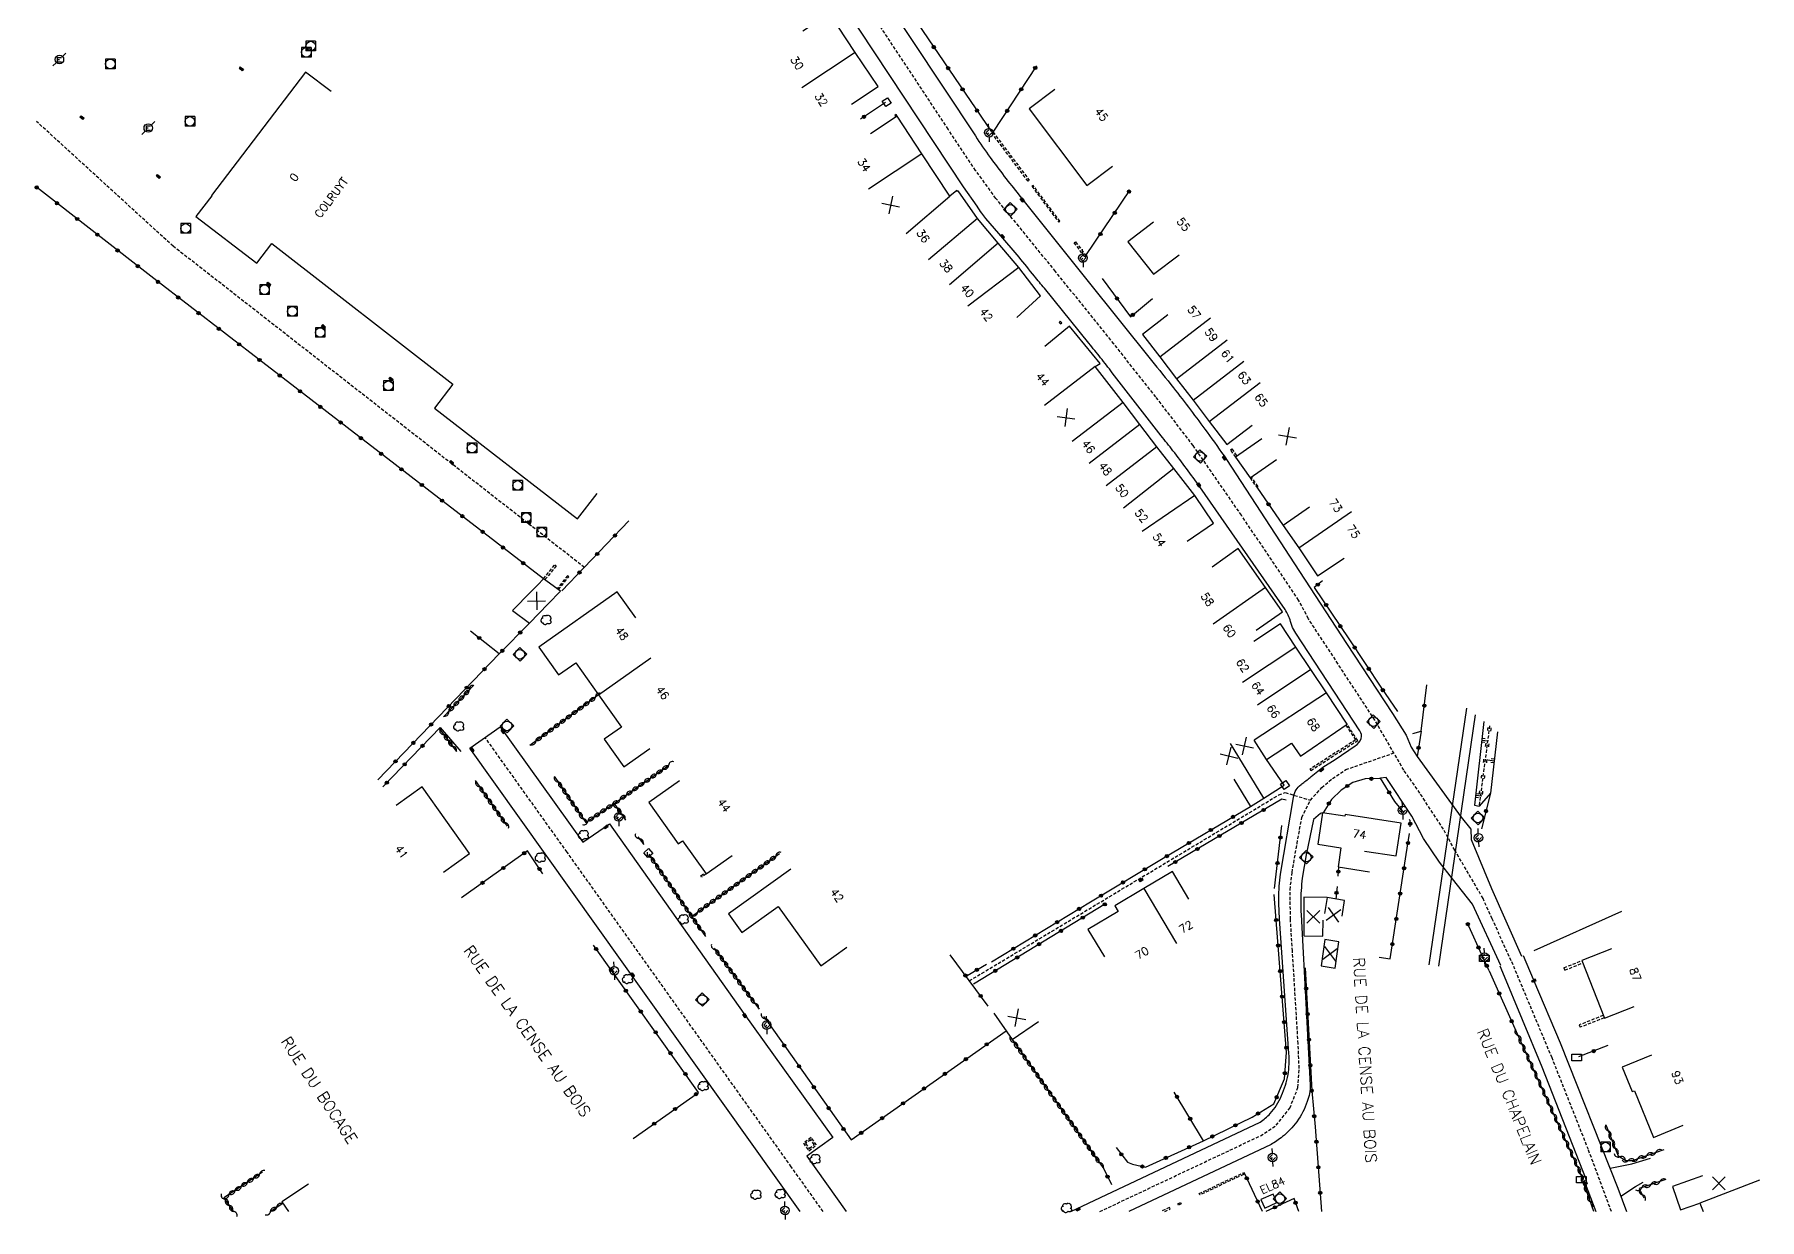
# Model space of a CAD drawing. Header units: millimetres. Extents: x 109000 to 110000, y 146999 to 148000.
# Drawn here: x 108999.7 to 109269.1, y 146998.8 to 147183.9 of the extents above; entities that cross this region are included whole.
import ezdxf
from ezdxf.enums import TextEntityAlignment as Align

# ---------------------------------------------------------------- set-up
doc = ezdxf.new("R2010")
doc.units = ezdxf.units.MM
doc.linetypes.add('DASHED', pattern=[0.75, 0.5, -0.25])
doc.layers.get('0').update_dxf_attribs({"linetype": 'CONTINUOUS'})
for name, color, linetype in [('W0001', 6, 'DASHED'), ('W0008', 7, 'CONTINUOUS'), ('W0100', 7, 'CONTINUOUS'), ('W0112', 1, 'DASHED'), ('W0211', 2, 'CONTINUOUS'), ('W0220', 5, 'DASHED'), ('W0300', 7, 'CONTINUOUS'), ('W0310', 3, 'CONTINUOUS'), ('W0322', 7, 'CONTINUOUS'), ('W0330', 7, 'CONTINUOUS'), ('W0334', 7, 'CONTINUOUS'), ('W0400', 7, 'CONTINUOUS'), ('W0420', 7, 'CONTINUOUS'), ('W0471', 7, 'CONTINUOUS'), ('W0700', 7, 'CONTINUOUS'), ('W0984', 7, 'CONTINUOUS'), ('W0989', 7, 'CONTINUOUS'), ('W0991', 7, 'CONTINUOUS'), ('W1102', 7, 'CONTINUOUS'), ('W1471', 7, 'CONTINUOUS')]:
    doc.layers.add(name, color=color, linetype=linetype)
doc.styles.get("Standard").update_dxf_attribs({"font": 'romans.shx', "width": 0.85})

# ---------------------------------------------------------------- blocks, each defined once
blk = doc.blocks.new('t322o')
at = {"color": 0, "linetype": 'Continuous'}
for radius in [0.25, 0.15]:
    blk.add_circle((0, 0), radius, dxfattribs=at)
blk = doc.blocks.new('t991o')
at = {"color": 0, "linetype": 'Continuous'}
for p, q in [((-1, 1), (1, -1)), ((-1, -1), (1, 1))]:
    blk.add_line(p, q, dxfattribs=at)
blk = doc.blocks.new('T420')
for p, q in [((0.75, 0.75), (-0.75, 0.75)), ((-0.75, 0.75), (-0.75, -0.75)), ((0.75, 0.75), (0.75, -0.75)), ((0.75, -0.75), (-0.75, -0.75))]:
    blk.add_line(p, q)
blk.add_ellipse((0, 0), major_axis=(-0.53, 0.53), ratio=1, start_param=3.926991, end_param=10.210176)
blk = doc.blocks.new('T400')
for p, q in [((-0.15, 0.3), (0.15, 0.3)), ((-0.15, -0.25), (-0.15, 0.3)), ((-0.15, 0.15), (0.15, 0.15)), ((-0.15, 0), (0.15, 0)), ((0.15, 0.3), (0.15, -0.25)), ((-0.15, -0.15), (0.15, -0.15)), ((-0.15, -0.25), (-0.15, -0.3)), ((-0.15, -0.3), (0.15, -0.3)), ((0.15, -0.3), (0.15, -0.25))]:
    blk.add_line(p, q)
blk = doc.blocks.new('T471')
for p, q in [((-0.333334, 0.333334), (-0.333334, -0.333334)), ((-0.333334, 0.333334), (0.333334, 0.333334)), ((-0.333334, 0), (0, 0)), ((0.500001, 0.500001), (1.000002, 1.000002)), ((-0.500001, -0.500001), (-1.000002, -1.000002)), ((-0.333334, -0.333334), (0.333334, -0.333334))]:
    blk.add_line(p, q)
blk.add_ellipse((0, 0), major_axis=(0.471405, 0.471405), ratio=1, start_param=5.4977871438, end_param=11.780972451)
blk = doc.blocks.new('t310o')
at = {"color": 0, "linetype": 'Continuous'}
for centre, start, end in [((-0.5, 0.38), 216.8699, 323.1304), ((0.5, -0.37), 36.8699, 143.1303)]:
    blk.add_arc(centre, 0.625, start, end, dxfattribs=at)
blk = doc.blocks.new('t211o')
at = {"color": 0, "linetype": 'Continuous'}
for p, q in [((-0.29, 0.5), (-0.29, 0)), ((0, 1), (0, 0)), ((0.29, 0.5), (0.29, 0))]:
    blk.add_line(p, q, dxfattribs=at)
blk = doc.blocks.new('t112o')
at = {"color": 0, "linetype": 'Continuous'}
for p, q in [((-0.5, 0.5), (0.5, 0.5)), ((-0.5, -0.5), (-0.5, 0.5)), ((0.5, 0.5), (0.5, -0.5)), ((0.5, -0.5), (-0.5, -0.5))]:
    blk.add_line(p, q, dxfattribs=at)
blk = doc.blocks.new('T300')
for p, q in [((-0.8, 0.51), (-0.86, 0.34)), ((-0.86, 0.34), (-0.86, 0.17)), ((-0.86, 0.17), (-0.74, 0.06)), ((-0.69, 0.63), (-0.8, 0.51)), ((-0.8, -0.06), (-0.74, 0.06)), ((-0.74, 0.06), (-0.69, 0.11)), ((-0.57, 0.69), (-0.69, 0.63)), ((-0.46, 0.69), (-0.57, 0.69)), ((-0.29, 0.63), (-0.46, 0.69)), ((-0.29, 0.63), (-0.17, 0.74)), ((-0.23, 0.57), (-0.29, 0.63)), ((-0.17, 0.74), (-0.06, 0.8)), ((-0.06, 0.8), (0.06, 0.8)), ((0.06, 0.8), (0.23, 0.74)), ((0.23, 0.74), (0.34, 0.63)), ((0.34, 0.63), (0.4, 0.51)), ((0.46, 0.46), (0.34, 0.46)), ((0.4, 0.51), (0.4, 0.46)), ((0.57, 0.4), (0.46, 0.46)), ((0.57, 0.4), (0.69, 0.29)), ((0.69, 0.29), (0.74, 0.17)), ((0.74, 0.06), (0.69, -0.17)), ((0.74, 0.17), (0.74, 0.06)), ((-0.8, -0.17), (-0.8, -0.06)), ((-0.8, -0.23), (-0.8, -0.17)), ((-0.74, -0.34), (-0.8, -0.23)), ((-0.69, -0.4), (-0.74, -0.34)), ((-0.51, -0.46), (-0.69, -0.4)), ((-0.4, -0.46), (-0.51, -0.46)), ((-0.4, -0.46), (-0.34, -0.46)), ((-0.34, -0.46), (-0.34, -0.4)), ((-0.34, -0.51), (-0.34, -0.46)), ((-0.29, -0.63), (-0.34, -0.51)), ((-0.17, -0.74), (-0.29, -0.63)), ((-0.06, -0.8), (-0.17, -0.74)), ((0.06, -0.8), (-0.06, -0.8)), ((0.17, -0.74), (0.06, -0.8)), ((0.23, -0.69), (0.17, -0.74)), ((0.29, -0.46), (0.23, -0.46)), ((0.29, -0.63), (0.23, -0.69)), ((0.46, -0.4), (0.29, -0.46)), ((0.34, -0.51), (0.29, -0.63)), ((0.34, -0.51), (0.34, -0.46)), ((0.57, -0.34), (0.46, -0.4)), ((0.63, -0.29), (0.57, -0.34)), ((0.69, -0.17), (0.63, -0.29))]:
    blk.add_line(p, q)
blk = doc.blocks.new('T1471')
at = {"color": 0, "linetype": 'Continuous', "flags": 128}
blk.add_lwpolyline([(-0.75, -0.5), (-0.75, 0.5), (0.75, 0.5), (0.75, -0.5), (-0.75, -0.5)], dxfattribs=at)

msp = doc.modelspace()

# ---------------------------------------------------------------- linework, layer by layer
at = {"layer": 'W0001'}
for points in [[(109230.29, 147039.16), (109227.34, 147045.74), (109225.91, 147048.91), (109221.49, 147056.45), (109219.72, 147059.74), (109216.04, 147065.37), (109213.55, 147068.94), (109209.02, 147076.75), (109202.03, 147087.43), (109198.64, 147092.61), (109197.1, 147095.53), (109188.18, 147108.77), (109180.65, 147119.65), (109174.8, 147127.26), (109168.25, 147135.55), (109159.13, 147146.87), (109153.4, 147153.91), (109149.82, 147158.28), (109146.67, 147162.65), (109142.38, 147169.07), (109128.23, 147190.52)], [(109085.56, 147100.63), (109021.34, 147150.8), (109000, 147170.3)], [(109122.86, 147000), (109117.88, 147006.99), (109082.86, 147056.15), (109070.07, 147074.05)], [(109166.07, 147000), (109186.39, 147009.6), (109191.13, 147011.83), (109193.61, 147013.47), (109195.74, 147016.17), (109197.01, 147019.38), (109197.19, 147022.36), (109197.03, 147026.21), (109196.14, 147040.72), (109195.83, 147045.67), (109195.78, 147050.27), (109196.08, 147052.97), (109196.86, 147057.49), (109197.61, 147061.58), (109198.95, 147064.27), (109200.71, 147066.22), (109202.38, 147067.65), (109204.48, 147069.04), (109211.98, 147071.64)], [(109145.68, 147036.05), (109194.04, 147065.1), (109195.02, 147065.45), (109198.95, 147064.27)], [(109245.96, 147000), (109242.36, 147009.67), (109236.68, 147024.01), (109230.31, 147039.22)]]:
    msp.add_lwpolyline(points, dxfattribs=at)
at = {"layer": 'W0008', "flags": 128}
for points in [[(109161.54, 147000), (109191.08, 147013.95, 0.0405), (109192.67, 147015.3, 0.0862), (109194.43, 147018.11, 0.0618), (109195.45, 147021.39, 0.0593), (109195.59, 147024.68), (109194.13, 147045.73, -0.0189), (109194.03, 147048.91, -0.0395), (109194.3, 147052.71), (109196.29, 147064.7, -0.1003), (109196.71, 147065.88, -0.0825), (109197.48, 147066.69, -0.0057), (109197.77, 147066.91, 0.0094), (109199.06, 147067.94), (109199.06, 147067.94), (109200.91, 147069.43), (109202.81, 147070.64), (109205.95, 147072.77, 0.1759), (109206.88, 147073.89, 0.2045), (109206.68, 147075.08), (109196.67, 147090.33), (109196.15, 147091.22), (109195.84, 147092.2, 0.0747), (109195, 147094.04), (109181.66, 147113.22, 0.0133), (109177.48, 147118.85, 0.0018), (109175.64, 147121.2), (109175.64, 147121.2), (109168.01, 147131.03, 0.0049), (109166.19, 147133.38, 0.0016), (109164.35, 147135.64), (109157.41, 147144.23, 0.001), (109155.84, 147146.13, 0.0054), (109153.44, 147149.09), (109150.28, 147152.79), (109148.28, 147155.14, -0.0205), (109147.63, 147155.97, -0.004), (109146.89, 147157.04), (109144.77, 147160.07), (109119.34, 147198.61)], [(109131.62, 147190.73), (109146.63, 147168.02, 0.0097), (109148.93, 147164.67, 0.0128), (109153.42, 147158.82), (109164.02, 147145.56), (109164.02, 147145.56), (109174.12, 147132.97, -0.004), (109177.57, 147128.68, -0.008), (109182.8, 147121.76, -0.0139), (109185.82, 147117.49), (109196.47, 147101.19), (109204.61, 147088.75), (109211.75, 147077.82), (109213.89, 147074.41), (109214.7, 147072.56), (109215.63, 147071.08), (109222.5, 147061.63), (109224.02, 147059.71), (109224.07, 147058.11), (109227.24, 147050.49), (109231.91, 147039.89)], [(109119.26, 147000), (109067.7, 147072.37), (109072.43, 147075.73), (109085.35, 147057.71), (109089.47, 147060.59), (109089.47, 147060.59), (109110.49, 147030.94), (109124.38, 147011.56), (109120.29, 147008.65), (109126.46, 147000, 0.096)], [(109200.86, 147062.29), (109200.53, 147062.2), (109199.42, 147061.27), (109198.29, 147055.74), (109198.29, 147055.74), (109197.67, 147052.08, 0.0256), (109197.43, 147048.25, 0.0121), (109197.56, 147045.36), (109198.91, 147019.73, -0.0971), (109198.45, 147017.2, -0.0726), (109196.84, 147014.04, -0.0675), (109194.57, 147011.7, -0.038539), (109192.8, 147010.47), (109192.8, 147010.47), (109170.59, 147000)]]:
    msp.add_lwpolyline(points, format="xyb", dxfattribs=at)
msp.add_lwpolyline([(109228.67, 147038.44), (109224.28, 147048.04), (109221.14, 147052), (109219.12, 147054.57), (109216.63, 147058.3), (109214.8, 147061.78), (109210.78, 147067.83), (109209.88, 147067.68), (109209.88, 147067.68)], dxfattribs=at)
at = {"layer": 'W0008'}
for points in [[(109232.16, 147040), (109233.74, 147036.3), (109233.86, 147036.06), (109237.93, 147026.35), (109246.95, 147003.67), (109248.33, 147000)], [(109228.53, 147038.37), (109228.95, 147037.41), (109235.07, 147022.61), (109242.01, 147004.97), (109241.68, 147004.82), (109241.86, 147004.37), (109243.51, 147000)], [(109245.77, 147006.76), (109249.14, 147007.45), (109252.07, 147008.33)], [(109247.43, 147002.41), (109249.7, 147003.93), (109250.9, 147004.61)]]:
    msp.add_lwpolyline(points, dxfattribs=at)
at = {"layer": 'W0100'}
for p, q in [((109189.53, 147114.63), (109193.63, 147117.5)), ((109077.01, 147091.94), (109077.01, 147091.93))]:
    msp.add_line(p, q, dxfattribs=at)
at = {"layer": 'W0100', "flags": 128}
for points in [[(109127.26, 147172.97), (109131.42, 147175.73), (109127.87, 147181.08), (109123.87, 147187.14), (109123.87, 147187.14), (109119.7, 147184.38)], [(109159.01, 147175.27), (109155.02, 147172.27), (109164.04, 147160.28), (109164.04, 147160.28), (109168.04, 147163.28)], [(109153.09, 147139.67), (109156.79, 147143.03), (109153.43, 147147.48), (109150.19, 147151.26), (109146.94, 147155.13), (109143.93, 147159.43), (109143.85, 147159.37), (109143.72, 147159.5), (109142.66, 147158.6), (109138.29, 147165.23), (109134.42, 147171.11), (109134.42, 147171.11), (109130.25, 147168.36)], [(109174.43, 147154.54), (109170.46, 147151.5), (109174.46, 147146.41), (109174.46, 147146.41), (109178.43, 147149.45)], [(109179.71, 147104.74), (109183.84, 147107.54), (109180.92, 147111.85), (109177.6, 147116.07), (109174.99, 147119.47), (109172.33, 147122.94), (109169.69, 147126.38), (109165.35, 147132.03), (109165.35, 147132.03), (109166.11, 147132.49), (109161.32, 147138.33), (109161.32, 147138.33), (109157.45, 147135.16)], [(109176.68, 147140.08), (109172.72, 147137.03), (109175.43, 147133.5), (109178.02, 147130.11), (109180.62, 147126.73), (109183.16, 147123.41), (109185.89, 147119.83), (109185.89, 147119.83), (109189.87, 147122.86)], [(109191.37, 147120.72), (109187.27, 147117.85), (109189.53, 147114.63), (109189.53, 147114.63)], [(109198.8, 147110.05), (109194.7, 147107.19), (109197.16, 147103.66), (109200.06, 147099.31), (109200.06, 147099.31), (109204.22, 147102.09)], [(109190.5, 147090.83), (109194.6, 147093.69), (109191.95, 147097.49), (109187.69, 147103.56), (109187.69, 147103.56), (109183.6, 147100.68)], [(109093.59, 147092.74), (109090.7, 147096.82), (109078.46, 147088.15), (109081.53, 147083.82), (109084.23, 147085.73), (109087.78, 147080.72), (109091.36, 147075.67), (109088.68, 147073.77), (109091.71, 147069.45), (109091.71, 147069.45), (109095.8, 147072.32)], [(109186.99, 147067.55), (109189.6, 147063.28), (109191.69, 147064.56), (109191.69, 147064.56), (109194.87, 147066.62), (109192.09, 147070.64), (109196.02, 147073.18), (109197.39, 147071.14), (109197.39, 147071.14), (109204.68, 147076.12), (109201.45, 147081.05), (109199.01, 147084.69), (109196.68, 147088.19), (109194.27, 147091.83), (109194.27, 147091.83), (109190.1, 147089.07)], [(109063.56, 147053.01), (109067.64, 147055.91), (109060.24, 147066.33), (109060.24, 147066.33), (109056.16, 147063.43)], [(109100.41, 147067.29), (109095.63, 147063.9), (109100.21, 147057.42), (109100.91, 147057.92), (109104.57, 147052.74), (109108.65, 147055.63)], [(109207.42, 147056.3), (109212.36, 147055.56), (109213.13, 147060.69), (109204.36, 147062.02), (109204.33, 147061.77), (109200.86, 147062.29), (109200.09, 147057.38), (109203.72, 147056.83), (109203.26, 147053.87), (109208.2, 147053.09)], [(109117.82, 147053.47), (109108.08, 147046.51), (109110.15, 147043.61), (109115.82, 147047.67), (109122.47, 147038.37), (109126.54, 147041.28)], [(109179.94, 147048.81), (109177.39, 147053.11), (109172.92, 147050.45), (109168.42, 147047.78), (109168.94, 147046.89), (109164.21, 147044.08), (109166.77, 147039.78)], [(109203.89, 147046.14), (109204.29, 147048.6), (109201.56, 147049.04), (109197.9, 147049.11), (109197.9, 147049.1), (109197.92, 147043.06), (109200.89, 147043.01), (109200.93, 147045.51)], [(109149.53, 147031), (109152.35, 147026.87), (109152.35, 147026.87), (109156.48, 147029.68)]]:
    msp.add_lwpolyline(points, dxfattribs=at)
at = {"layer": 'W0100'}
for points in [[(109046, 147174.95), (109042.02, 147177.98), (109027.35, 147158.71), (109027.41, 147158.66), (109024.91, 147155.43), (109034.39, 147148.14), (109036.75, 147151.21), (109065.04, 147129.23), (109062.17, 147125.52), (109084.5, 147108.23), (109084.5, 147108.23), (109087.56, 147112.18)], [(109245.99, 147041.03), (109241.34, 147039.21), (109244.86, 147030.2), (109249.51, 147032.01)], [(109252.24, 147024.45), (109247.62, 147022.54), (109249.19, 147018.73), (109249.56, 147018.86), (109252.55, 147011.58), (109257.17, 147013.48)], [(109042.5, 147004.3), (109038.34, 147001.52), (109039.36, 147000)], [(109260.2, 147005.59), (109255.48, 147003.94), (109256.77, 147000.25), (109259.76, 147001.29), (109260.26, 147000)]]:
    msp.add_lwpolyline(points, dxfattribs=at)
msp.add_lwpolyline([(109078.28, 147097.91), (109077.26, 147096.86), (109074.34, 147093.87), (109077.01, 147091.93), (109079.93, 147094.93), (109081.85, 147096.92), (109079.18, 147098.85), (109079.18, 147098.85)], close=True, dxfattribs=at)
at = {"layer": 'W0100', "flags": 128}
for points in [[(109201.19, 147042.5), (109200.63, 147038.37), (109202.81, 147038.02), (109202.81, 147038.02), (109203.38, 147042.16)], [(109191.82, 147000.55), (109191.82, 147000.55), (109193.71, 147001.4), (109193.11, 147002.72), (109191.23, 147001.87), (109191.23, 147001.87)]]:
    msp.add_lwpolyline(points, close=True, dxfattribs=at)
at = {"layer": 'W0112'}
for p, q in [((109238.54, 147038.08), (109241.34, 147039.21)), ((109238.69, 147037.71), (109241.48, 147038.84)), ((109238.54, 147038.08), (109238.69, 147037.71)), ((109244.68, 147030.64), (109240.93, 147029.15)), ((109240.93, 147029.15), (109241.08, 147028.78)), ((109244.83, 147030.26), (109241.08, 147028.78))]:
    msp.add_line(p, q, dxfattribs=at)
for points in [[(109134.42, 147171.11), (109134.25, 147171.37), (109134.04, 147171.23), (109134.22, 147170.97)], [(109187.28, 147117.85), (109186.48, 147118.98), (109186.69, 147119.13), (109187.48, 147117.99)], [(109189.53, 147114.63), (109190.56, 147113.14), (109190.77, 147113.29), (109189.74, 147114.77)], [(109079.18, 147098.85), (109080.96, 147101.02), (109081.15, 147100.86), (109079.39, 147098.7)], [(109081.52, 147097.16), (109083.12, 147099.17), (109082.92, 147099.33), (109081.32, 147097.3)], [(109204.47, 147075.98), (109205.99, 147073.67), (109198.87, 147069.1), (109199, 147068.89), (109206.33, 147073.6), (109204.68, 147076.12)], [(109104.57, 147052.74), (109103.88, 147052.25), (109103.74, 147052.46), (109104.43, 147052.95)], [(109176.94, 147000.62), (109175.62, 147000)], [(109176.2, 147000), (109177.05, 147000.4), (109176.94, 147000.62)]]:
    msp.add_lwpolyline(points, dxfattribs=at)
for points in [[(109149.38, 147168.64), (109155.05, 147161.1), (109154.85, 147160.95), (109149.18, 147168.49)], [(109155.44, 147160.16), (109159.64, 147154.54), (109159.84, 147154.69), (109155.64, 147160.31)], [(109163.72, 147149.15), (109162.07, 147151.33), (109162.27, 147151.48), (109163.92, 147149.3)], [(109160.11, 147138.81), (109159.89, 147139.07), (109159.7, 147138.9), (109159.92, 147138.65)], [(109121.82, 147010.4), (109120.98, 147011.57), (109119.77, 147010.67), (109120.63, 147009.51)], [(109120.12, 147010.62), (109120.68, 147009.86), (109121.47, 147010.46), (109120.92, 147011.22)], [(109188.51, 147005.8), (109181.7, 147002.6), (109181.59, 147002.82), (109188.41, 147006.03)], [(109178.78, 147001.21), (109178.34, 147001), (109178.23, 147001.22), (109178.68, 147001.44)]]:
    msp.add_lwpolyline(points, close=True, dxfattribs=at)
at = {"layer": 'W0211', "flags": 128}
for points in [[(109226.04, 147076.56), (109224.55, 147063.49), (109225.28, 147063.33)], [(109228.14, 147074.96), (109227.07, 147065.34), (109227.07, 147065.34), (109225.28, 147063.33)]]:
    msp.add_lwpolyline(points, dxfattribs=at)
at = {"layer": 'W0220'}
for p, q in [((109226.61, 147075.38), (109226.58, 147075.13)), ((109226.65, 147075.63), (109226.61, 147075.38)), ((109227.11, 147075.31), (109227.08, 147075.06)), ((109227.14, 147075.56), (109227.11, 147075.31)), ((109226.29, 147072.9), (109226.26, 147072.65)), ((109226.32, 147073.15), (109226.29, 147072.9)), ((109226.78, 147072.83), (109226.75, 147072.59)), ((109226.82, 147073.08), (109226.78, 147072.83)), ((109225.67, 147068.19), (109225.64, 147067.94)), ((109225.96, 147070.42), (109225.93, 147070.17)), ((109225.99, 147070.67), (109225.96, 147070.42)), ((109226.16, 147068.12), (109226.13, 147067.88)), ((109226.46, 147070.36), (109226.43, 147070.11)), ((109226.49, 147070.6), (109226.46, 147070.36)), ((109225.31, 147065.46), (109225.28, 147065.22)), ((109225.34, 147065.71), (109225.31, 147065.46)), ((109225.64, 147067.94), (109225.6, 147067.69)), ((109225.8, 147065.4), (109225.77, 147065.15)), ((109225.84, 147065.65), (109225.8, 147065.4)), ((109226.13, 147067.88), (109226.1, 147067.63))]:
    msp.add_line(p, q, dxfattribs=at)
msp.add_lwpolyline([(109226.93, 147075.88), (109225.28, 147063.33)], dxfattribs=at)
at = {"layer": 'W0310'}
for p, q in [((109241.08, 147006.11), (109231.32, 147027.63)), ((109243.19, 147000), (109241.08, 147006.11)), ((109036.48, 147000), (109038.47, 147001.33))]:
    msp.add_line(p, q, dxfattribs=at)
at = {"layer": 'W0310', "flags": 128}
for points in [[(109063.59, 147077.27), (109068.3, 147082.25), (109068.3, 147082.25)], [(109087.78, 147080.72), (109077.05, 147072.82), (109077.05, 147072.82)], [(109062.88, 147075.44), (109065.59, 147071.87), (109065.59, 147071.87)], [(109068.49, 147067.33), (109073.51, 147060.22), (109073.51, 147060.22)], [(109080.94, 147067.86), (109085.77, 147060.77), (109090.2, 147063.72), (109092.01, 147061.12), (109092.01, 147061.12)], [(109093.89, 147058.56), (109094.85, 147057.33), (109094.85, 147057.33)], [(109095.61, 147055.81), (109104.47, 147042.97), (109104.47, 147042.97)], [(109105.82, 147041.17), (109112.84, 147031.61), (109112.84, 147031.61)], [(109113.53, 147030.47), (109114.46, 147029.21), (109114.46, 147029.21)], [(109152.35, 147026.87), (109166.68, 147006.69), (109166.68, 147006.69)], [(109035.28, 147006.13), (109029.28, 147002.13), (109030.74, 147000)]]:
    msp.add_lwpolyline(points, dxfattribs=at)
at = {"layer": 'W0310'}
for points in [[(109090.2, 147063.72), (109098.72, 147069.69)], [(109102.31, 147046.1), (109116.06, 147055.93)], [(109245.06, 147013.53), (109247.03, 147008.68), (109248.23, 147008), (109249.23, 147007.99), (109254.22, 147009.69)], [(109254.48, 147005), (109250.31, 147003.61), (109251.02, 147002.15)]]:
    msp.add_lwpolyline(points, dxfattribs=at)
at = {"layer": 'W0322'}
for p, q in [((109072.27, 147087.12), (109067.79, 147090.65)), ((109245.41, 147025.93), (109240.81, 147024.15))]:
    msp.add_line(p, q, dxfattribs=at)
at = {"layer": 'W0322', "flags": 128}
for points in [[(109112.97, 147222.08), (109129.78, 147197.25), (109137.58, 147185.67), (109149.14, 147168.69), (109149.14, 147168.69)], [(109149.42, 147168.6), (109156.21, 147179)], [(109079.18, 147098.85), (109035.35, 147132.62), (109035.35, 147132.62), (109018.31, 147145.74), (109000, 147160.01)], [(109163.89, 147149.33), (109170.8, 147159.6)], [(109163.75, 147149.17), (109163.9, 147149.03), (109163.9, 147149.03)], [(109166.43, 147145.74), (109170.86, 147139.79), (109174.3, 147142.61), (109174.3, 147142.61)], [(109190.56, 147113.14), (109194.7, 147107.19), (109194.7, 147107.19)], [(109092.53, 147107.89), (109082.04, 147096.95), (109082.04, 147096.95)], [(109200.83, 147098.53), (109199.56, 147097.48), (109204.95, 147089.47), (109210.07, 147081.74), (109212.53, 147078.14), (109212.53, 147078.14)], [(109053.31, 147067.45), (109072.27, 147087.12), (109077.01, 147091.93), (109077.01, 147091.93)], [(109054.1, 147066.33), (109063.06, 147075.63), (109063.06, 147075.63)], [(109214.95, 147074.69), (109216.24, 147075.06), (109215.63, 147071.08), (109215.63, 147071.08)], [(109213.61, 147062.27), (109212.12, 147064.08), (109209.88, 147067.68), (109209.75, 147067.65), (109207.48, 147067.58), (109205.56, 147067.03), (109203.76, 147065.82), (109202.22, 147064.39), (109200.94, 147062.28)], [(109227.07, 147065.34), (109225.65, 147059.78), (109225.65, 147059.78)], [(109149.14, 147038.99), (109164.63, 147048.38), (109176.21, 147055.34), (109189.6, 147063.28), (109189.6, 147063.28)], [(109195.18, 147064.28), (109194.49, 147064.41), (109183.79, 147058.11), (109176.67, 147053.91), (109176.67, 147053.91)], [(109193.35, 147050.48), (109194.48, 147060.29), (109194.48, 147060.29)], [(109214.55, 147060.08), (109214.54, 147061.09), (109214.38, 147061.24), (109214.38, 147061.24)], [(109209.71, 147039.76), (109211.39, 147039.5), (109213.91, 147055.79), (109214.42, 147059.04), (109214.42, 147059.04)], [(109079.08, 147052.77), (109076.67, 147056.33), (109066.39, 147049.03)], [(109203.36, 147053.85), (109203.24, 147052.37), (109203.24, 147052.37)], [(109168.6, 147010.01), (109170.37, 147007.7), (109171.15, 147007.42), (109173.19, 147006.92), (109182.24, 147011.07), (109189.84, 147014.74), (109189.84, 147014.74), (109193.25, 147016.85), (109194.89, 147020.73), (109195.24, 147024.84), (109193.3, 147049.53), (109193.3, 147049.53)], [(109203.11, 147050.76), (109202.94, 147048.82)], [(109166.95, 147048.06), (109146.32, 147035.54), (109146.32, 147035.54)], [(109226.87, 147037.63), (109225.73, 147040.11), (109223.68, 147044.58), (109223.48, 147045.01), (109223.48, 147045.01)], [(109093.2, 147011.41), (109103.39, 147018.62), (109086.98, 147041.61), (109086.98, 147041.61)], [(109148.64, 147032.07), (109142.68, 147040.08)], [(109145.35, 147036.87), (109148.34, 147038.67), (109148.34, 147038.67)], [(109198.12, 147038.09), (109199.15, 147018.86), (109199.71, 147013.24), (109200.7, 147000)], [(109114.46, 147029.21), (109127.24, 147011.19), (109151.41, 147028.25), (109151.41, 147028.25)], [(109166.68, 147006.69), (109167.87, 147004.24), (109167.87, 147004.24)], [(109191.45, 147000), (109188.59, 147006.09), (109188.59, 147006.09)], [(109197.12, 147000), (109196.39, 147002.03), (109191.98, 147000)]]:
    msp.add_lwpolyline(points, dxfattribs=at)
at = {"layer": 'W0322'}
for points in [[(109132.57, 147173.23), (109128.71, 147170.67)], [(109216.24, 147075.06), (109217.15, 147082.3)], [(109226.84, 147037.62), (109231.31, 147027.65)], [(109182.24, 147011.07), (109177.66, 147018.67)]]:
    msp.add_lwpolyline(points, dxfattribs=at)
at = {"layer": 'W0330'}
msp.add_line((109233.87, 147040.77), (109247.56, 147046.91), dxfattribs=at)
at = {"layer": 'W0334', "flags": 128}
msp.add_lwpolyline([(109063.06, 147075.62), (109066.26, 147071.89), (109066.26, 147071.89)], dxfattribs=at)
at = {"layer": 'W0700', "flags": 128}
for points in [[(109223.31, 147078.65), (109217.45, 147038.56)], [(109224.68, 147077.6), (109218.94, 147038.33)]]:
    msp.add_lwpolyline(points, dxfattribs=at)
at = {"layer": 'W1102'}
for p, q in [((109127.87, 147181.08), (109119.54, 147175.55)), ((109138.29, 147165.23), (109129.94, 147159.72)), ((109135.83, 147152.8), (109142.66, 147158.6)), ((109146.94, 147155.13), (109139.29, 147148.69)), ((109150.19, 147151.26), (109142.59, 147144.76)), ((109153.43, 147147.48), (109145.46, 147141.44)), ((109175.43, 147133.5), (109183.36, 147139.6)), ((109178.02, 147130.11), (109185.97, 147136.18)), ((109180.62, 147126.73), (109188.55, 147132.83)), ((109165.35, 147132.03), (109157.42, 147125.94)), ((109183.16, 147123.41), (109191.1, 147129.49)), ((109169.69, 147126.38), (109161.76, 147120.29)), ((109172.33, 147122.94), (109164.4, 147116.85)), ((109174.99, 147119.47), (109167.05, 147113.39)), ((109177.6, 147116.07), (109169.74, 147109.88)), ((109180.92, 147111.85), (109172.65, 147106.23)), ((109197.16, 147103.66), (109205.37, 147109.38)), ((109191.95, 147097.49), (109183.75, 147091.76)), ((109196.68, 147088.19), (109188.36, 147082.65)), ((109087.78, 147080.72), (109095.94, 147086.5)), ((109199.01, 147084.69), (109190.7, 147079.13)), ((109201.45, 147081.05), (109190.15, 147073.64)), ((109192.09, 147070.64), (109190.15, 147073.64)), ((109191.69, 147064.56), (109186.49, 147073.1)), ((109172.92, 147050.45), (109178.03, 147041.85)), ((109201.56, 147049.04), (109201.17, 147046.57)), ((109269.08, 147004.91), (109259.76, 147001.29))]:
    msp.add_line(p, q, dxfattribs=at)

# ---------------------------------------------------------------- block references
at = {"layer": 'W0112'}
for p, rotation in [((109132.77, 147173.3), 302.8623612111609), ((109194.98, 147066.64), 35.85443021219923), ((109095.53, 147056), 41.02059724258066)]:
    msp.add_blockref('t112o', p, dxfattribs=dict(at, rotation=rotation))
at = {"layer": 'W0211'}
for p, rotation in [((109225.7, 147073.61), 263.5042065692544), ((109227.64, 147070.43), 83.64475071886352), ((109224.72, 147064.99), 263.5042065692544)]:
    msp.add_blockref('t211o', p, dxfattribs=dict(at, rotation=rotation))
at = {"layer": 'W0300', "rotation": 46.5868}
for p in [(109079.69, 147092.45), (109066.05, 147075.81), (109085.52, 147058.85), (109078.79, 147055.33), (109101.11, 147045.68), (109092.42, 147036.35), (109104.22, 147019.64), (109121.69, 147008.22), (109112.46, 147002.66), (109116.24, 147002.78), (109160.96, 147000.59)]:
    msp.add_blockref('T300', p, dxfattribs=at)
at = {"layer": 'W0310'}
for p, rotation in [((109066.77, 147080.63), 46.58496194642776), ((109067.56, 147081.47), 46.58496194642776), ((109064.39, 147078.11), 46.58496194642776), ((109065.18, 147078.95), 46.58496194642776), ((109065.97, 147079.79), 46.58496194642776), ((109084.49, 147078.3), 216.3619400619496), ((109085.42, 147078.99), 216.3619400619496), ((109086.35, 147079.67), 216.3619400619496), ((109087.28, 147080.36), 216.3619400619496), ((109080.77, 147075.56), 216.3619400619496), ((109081.7, 147076.25), 216.3619400619496), ((109082.63, 147076.93), 216.3619400619496), ((109083.56, 147077.62), 216.3619400619496), ((109063.58, 147074.52), 307.1479399029993), ((109064.28, 147073.6), 307.1479399029993), ((109064.98, 147072.68), 307.1479399029993), ((109077.98, 147073.51), 216.3619400619496), ((109078.91, 147074.19), 216.3619400619496), ((109079.84, 147074.88), 216.3619400619496), ((109081.45, 147067.11), 304.2920720863099), ((109095.88, 147067.7), 35.0242197291448), ((109096.82, 147068.36), 35.0242197291448), ((109097.77, 147069.03), 35.0242197291448), ((109098.72, 147069.69), 35.0242197291448), ((109069.15, 147066.38), 305.2410190291102), ((109069.82, 147065.44), 305.2410190291102), ((109070.49, 147064.5), 305.2410190291102), ((109082.1, 147066.16), 304.2920720863099), ((109082.75, 147065.2), 304.2920720863099), ((109092.1, 147065.05), 35.0242197291448), ((109093.04, 147065.71), 35.0242197291448), ((109093.99, 147066.37), 35.0242197291448), ((109094.93, 147067.04), 35.0242197291448), ((109071.15, 147063.55), 305.2410190291102), ((109071.82, 147062.61), 305.2410190291102), ((109083.4, 147064.25), 304.2920720863099), ((109084.05, 147063.29), 304.2920720863099), ((109084.7, 147062.34), 304.2920720863099), ((109088.03, 147062.28), 33.62683014027003), ((109089, 147062.92), 33.62683014027003), ((109089.96, 147063.56), 33.62683014027003), ((109090.69, 147063.02), 304.6630346955384), ((109091.15, 147064.39), 35.0242197291448), ((109091.35, 147062.07), 304.6630346955384), ((109072.49, 147061.67), 305.2410190291102), ((109073.15, 147060.72), 305.2410190291102), ((109085.35, 147061.39), 304.2920720863099), ((109086.11, 147061), 33.62683014027003), ((109087.07, 147061.64), 33.62683014027003), ((109094.14, 147058.24), 307.8791802219244), ((109095.95, 147055.33), 304.6100493680376), ((109096.6, 147054.38), 304.6100493680376), ((109113.59, 147054.16), 35.57751548725225), ((109114.53, 147054.84), 35.57751548725225), ((109115.47, 147055.51), 35.57751548725225), ((109097.26, 147053.43), 304.6100493680376), ((109097.91, 147052.48), 304.6100493680376), ((109098.57, 147051.53), 304.6100493680376), ((109109.83, 147051.48), 35.57751548725225), ((109110.77, 147052.15), 35.57751548725225), ((109111.71, 147052.82), 35.57751548725225), ((109112.65, 147053.49), 35.57751548725225), ((109099.23, 147050.58), 304.6100493680376), ((109099.88, 147049.63), 304.6100493680376), ((109100.54, 147048.67), 304.6100493680376), ((109106.07, 147048.79), 35.57751548725225), ((109107.01, 147049.46), 35.57751548725225), ((109107.95, 147050.13), 35.57751548725225), ((109108.89, 147050.8), 35.57751548725225), ((109101.19, 147047.72), 304.6100493680376), ((109101.85, 147046.77), 304.6100493680376), ((109102.51, 147045.82), 304.6100493680376), ((109103.25, 147046.77), 35.57751548725225), ((109104.19, 147047.44), 35.57751548725225), ((109105.13, 147048.12), 35.57751548725225), ((109103.16, 147044.87), 304.6100493680376), ((109103.82, 147043.92), 304.6100493680376), ((109106, 147040.92), 306.310541586884), ((109106.68, 147039.99), 306.310541586884), ((109107.37, 147039.06), 306.310541586884), ((109108.05, 147038.12), 306.310541586884), ((109108.74, 147037.19), 306.310541586884), ((109109.42, 147036.26), 306.310541586884), ((109110.1, 147035.33), 306.310541586884), ((109110.79, 147034.4), 306.310541586884), ((109111.47, 147033.47), 306.310541586884), ((109112.16, 147032.54), 306.310541586884), ((109113.78, 147030.14), 306.4028743072716), ((109231.38, 147027.52), 114.3966354446569), ((109152.63, 147026.46), 305.3786776055135), ((109153.3, 147025.52), 305.3786776055135), ((109153.97, 147024.58), 305.3786776055135), ((109231.99, 147026.15), 114.3966354446569), ((109232.61, 147024.78), 114.3966354446569), ((109154.64, 147023.64), 305.3786776055135), ((109155.31, 147022.7), 305.3786776055135), ((109155.98, 147021.75), 305.3786776055135), ((109233.23, 147023.42), 114.3966354446569), ((109233.85, 147022.05), 114.3966354446569), ((109156.65, 147020.81), 305.3786776055135), ((109157.31, 147019.87), 305.3786776055135), ((109157.98, 147018.93), 305.3786776055135), ((109234.47, 147020.68), 114.3966354446569), ((109235.09, 147019.32), 114.3966354446569), ((109158.65, 147017.99), 305.3786776055135), ((109159.32, 147017.05), 305.3786776055135), ((109159.99, 147016.1), 305.3786776055135), ((109235.71, 147017.95), 114.3966354446569), ((109236.33, 147016.59), 114.3966354446569), ((109160.66, 147015.16), 305.3786776055135), ((109161.33, 147014.22), 305.3786776055135), ((109162, 147013.28), 305.3786776055135), ((109236.95, 147015.22), 114.3966354446569), ((109237.57, 147013.85), 114.3966354446569), ((109162.66, 147012.34), 305.3786776055135), ((109163.33, 147011.4), 305.3786776055135), ((109238.19, 147012.49), 114.3966354446569), ((109238.81, 147011.12), 114.3966354446569), ((109245.44, 147012.61), 292.1246889102659), ((109246, 147011.22), 292.1246889102659), ((109164, 147010.45), 305.3786776055135), ((109164.67, 147009.51), 305.3786776055135), ((109165.34, 147008.57), 305.3786776055135), ((109239.43, 147009.76), 114.3966354446569), ((109240.05, 147008.39), 114.3966354446569), ((109246.57, 147009.83), 292.1246889102659), ((109247.26, 147008.55), 330.3220659069258), ((109250.07, 147008.27), 18.77496661292843), ((109251.49, 147008.76), 18.77496661292843), ((109252.91, 147009.24), 18.77496661292843), ((109034.85, 147005.84), 213.6902882984529), ((109166.01, 147007.63), 305.3786776055135), ((109240.67, 147007.02), 114.3966354446569), ((109241.17, 147005.85), 109.0961781143981), ((109248.62, 147008), 359.4252924738543), ((109030.05, 147002.64), 213.6902882984529), ((109031.01, 147003.28), 213.6902882984529), ((109031.97, 147003.92), 213.6902882984529), ((109032.93, 147004.56), 213.6902882984529), ((109033.89, 147005.2), 213.6902882984529), ((109241.66, 147004.43), 109.0961781143981), ((109242.15, 147003.01), 109.0961781143981), ((109250.68, 147003.73), 198.4843903101741), ((109250.79, 147002.61), 295.7923191365746), ((109252.1, 147004.21), 198.4843903101741), ((109253.53, 147004.68), 198.4843903101741), ((109029.41, 147001.94), 304.4475869395235), ((109030.06, 147000.99), 304.4475869395235), ((109030.72, 147000.03), 304.4475869395235), ((109036.55, 147000.05), 33.69028829874153), ((109037.51, 147000.69), 33.69028829874153), ((109242.64, 147001.59), 109.0961781143981)]:
    msp.add_blockref('t310o', p, dxfattribs=dict(at, rotation=rotation))
at = {"layer": 'W0322'}
for p, rotation in [((109140.13, 147181.91), 304.2424552792044), ((109142.38, 147178.61), 304.2424552792044), ((109155.98, 147178.65), 56.86140551787513), ((109144.63, 147175.3), 304.2424552792044), ((109153.79, 147175.3), 56.86140551787513), ((109129.24, 147171.02), 213.5662978835013), ((109146.88, 147171.99), 304.2424552792044), ((109151.6, 147171.95), 56.86140551787513), ((109000.04, 147159.98), 142.0621384347633), ((109170.62, 147159.34), 56.07357727577476), ((109003.2, 147157.52), 142.0621384347633), ((109006.35, 147155.06), 142.0621384347633), ((109168.39, 147156.02), 56.07357727577476), ((109009.51, 147152.6), 142.0621384347633), ((109166.16, 147152.7), 56.07357727577476), ((109012.66, 147150.14), 142.0621384347633), ((109015.82, 147147.68), 142.0621384347633), ((109018.97, 147145.23), 142.4074632611181), ((109022.14, 147142.79), 142.4074632611181), ((109168.74, 147142.63), 306.6050381141687), ((109025.31, 147140.35), 142.4074632611181), ((109028.48, 147137.91), 142.4074632611181), ((109171.21, 147140.07), 39.29963687766674), ((109031.65, 147135.47), 142.4074632611181), ((109034.82, 147133.03), 142.4074632611181), ((109037.99, 147130.59), 142.391185145801), ((109041.16, 147128.14), 142.391185145801), ((109044.33, 147125.7), 142.391185145801), ((109047.5, 147123.26), 142.391185145801), ((109050.67, 147120.82), 142.391185145801), ((109053.83, 147118.38), 142.391185145801), ((109057, 147115.94), 142.391185145801), ((109060.17, 147113.5), 142.391185145801), ((109063.34, 147111.06), 142.391185145801), ((109066.51, 147108.62), 142.391185145801), ((109192.41, 147110.48), 304.8203127897445), ((109069.68, 147106.18), 142.391185145801), ((109090.34, 147105.61), 226.1934949886329), ((109072.85, 147103.73), 142.391185145801), ((109087.57, 147102.72), 226.1934949886329), ((109076.02, 147101.29), 142.391185145801), ((109084.8, 147099.84), 226.1934949886329), ((109200.11, 147097.94), 219.3346562616538), ((109201.4, 147094.76), 303.9502512514627), ((109069.13, 147089.6), 141.7114965184223), ((109075.55, 147090.45), 45.43642121090924), ((109203.63, 147091.44), 303.9502512514627), ((109072.75, 147087.6), 45.43642121090924), ((109205.85, 147088.11), 303.4919362732924), ((109069.97, 147084.73), 46.04621311988289), ((109208.06, 147084.78), 303.4919362732924), ((109067.19, 147081.85), 46.04621311988289), ((109210.27, 147081.44), 304.3628504933195), ((109064.41, 147078.97), 46.04621311988289), ((109216.74, 147079.03), 82.85107208921971), ((109061.64, 147076.09), 46.04621311988289), ((109058.86, 147073.21), 46.04621311988289), ((109060.29, 147072.75), 46.04978520383156), ((109215.84, 147072.44), 261.2945790330531), ((109056.08, 147070.33), 46.04621311988289), ((109057.51, 147069.87), 46.04978520383156), ((109054.73, 147066.99), 46.04978520383156), ((109204.71, 147066.47), 213.8667519238917), ((109208.47, 147067.61), 181.8524850504333), ((109211.25, 147065.48), 121.9856069194999), ((109191.64, 147062.73), 210.5024422175399), ((109201.83, 147063.75), 238.8751962954541), ((109226.36, 147062.56), 255.636892844869), ((109183.41, 147059.61), 30.68702055201242), ((109186.85, 147061.65), 30.68702055201242), ((109188.2, 147060.7), 210.5024422175399), ((109214.54, 147060.58), 81.12524465970525), ((109179.97, 147057.57), 30.68702055201242), ((109184.75, 147058.67), 210.5024422175399), ((109194.27, 147058.43), 83.41091995285936), ((109214.19, 147057.58), 81.12524465970525), ((109076.17, 147055.98), 215.3713805058635), ((109176.53, 147055.53), 30.68702055201242), ((109177.86, 147054.61), 210.5104613581278), ((109181.31, 147056.64), 210.5104613581278), ((109193.81, 147054.45), 83.41091995285936), ((109072.91, 147053.66), 215.3713805058635), ((109078.57, 147053.52), 124.134163231397), ((109173.1, 147053.47), 31.01465843566722), ((109203.3, 147053.11), 94.48608038926913), ((109213.58, 147053.63), 81.20211488010293), ((109069.65, 147051.35), 215.3713805058635), ((109166.25, 147049.35), 31.01465843566722), ((109169.68, 147051.41), 31.01465843566722), ((109203.02, 147049.79), 94.48608038926913), ((109212.97, 147049.68), 81.20211488010293), ((109162.82, 147047.28), 31.207172144374), ((109166.83, 147047.99), 211.2521497277764), ((109159.4, 147045.21), 31.207172144374), ((109160, 147043.84), 211.2521497277764), ((109163.41, 147045.92), 211.2521497277764), ((109193.61, 147045.54), 94.48608038926913), ((109212.36, 147045.72), 81.20211488010293), ((109223.53, 147044.9), 115.0752216463057), ((109087.4, 147041.01), 125.5234126234183), ((109152.56, 147041.06), 31.207172144374), ((109155.98, 147043.14), 31.207172144374), ((109156.58, 147041.77), 211.2521497277764), ((109193.92, 147041.55), 94.48608038926913), ((109211.74, 147041.77), 81.20211488010293), ((109225.2, 147041.26), 114.5833537318263), ((109153.16, 147039.69), 211.2521497277764), ((109226.49, 147038.4), 294.162223288425), ((109089.73, 147037.76), 125.5234126234183), ((109145.07, 147036.88), 126.6650905991179), ((109146.85, 147037.77), 211.2521497277764), ((109149.74, 147037.62), 211.2521497277764), ((109194.24, 147037.56), 94.48608038926913), ((109092.05, 147034.5), 125.5234126234183), ((109147.46, 147033.67), 126.6650905991179), ((109194.55, 147033.57), 94.48608038926913), ((109198.29, 147034.84), 273.0776598769264), ((109228.44, 147034.07), 294.162223288425), ((109094.37, 147031.25), 125.5234126234183), ((109198.51, 147030.85), 273.0776598769264), ((109096.7, 147027.99), 125.5234126234183), ((109194.86, 147029.59), 94.48608038926913), ((109230.38, 147029.73), 294.162223288425), ((109099.02, 147024.73), 125.5234126234183), ((109116.77, 147025.94), 305.3483190331266), ((109148.4, 147026.13), 35.22794298050084), ((109195.18, 147025.6), 94.48608038926913), ((109198.72, 147026.85), 273.0776598769264), ((109243.19, 147025.07), 201.1993362402784), ((109119.09, 147022.68), 305.3483190331266), ((109145.14, 147023.82), 35.22794298050084), ((109198.94, 147022.86), 273.0776598769264), ((109101.35, 147021.48), 125.5234126234183), ((109121.4, 147019.42), 305.3483190331266), ((109138.6, 147019.21), 35.22794298050084), ((109141.87, 147021.51), 35.22794298050084), ((109194.96, 147021.61), 85.1265006922355), ((109102.99, 147018.34), 35.28995287946512), ((109135.33, 147016.9), 35.22794298050084), ((109178.11, 147017.92), 121.1163409365872), ((109193.68, 147017.86), 67.19326525774694), ((109199.15, 147018.87), 273.0776598769264), ((109099.73, 147016.03), 35.28995287946512), ((109123.72, 147016.15), 305.3483190331266), ((109132.07, 147014.59), 35.22794298050084), ((109180.18, 147014.5), 121.1163409365872), ((109190.78, 147015.32), 31.66820443508939), ((109199.55, 147014.89), 275.7092802787934), ((109096.46, 147013.72), 35.28995287946512), ((109126.03, 147012.89), 305.3483190331266), ((109128.8, 147012.29), 35.22794298050084), ((109183.64, 147011.74), 25.77050907341945), ((109187.24, 147013.48), 25.77050907341945), ((109169.42, 147008.94), 307.3807149491388), ((109180.01, 147010.05), 24.64907727422221), ((109199.89, 147010.9), 274.2678818590402), ((109172.71, 147007.04), 346.1778194024958), ((109176.38, 147008.38), 24.64907727422221), ((109200.19, 147006.91), 274.2678818590402), ((109167.27, 147005.46), 346.1778194024958), ((109189.01, 147005.19), 115.1922806267661), ((109190.71, 147001.57), 115.1922806267661), ((109193.4, 147000.66), 204.7182793899776), ((109196.63, 147001.37), 109.775421369439), ((109200.48, 147002.92), 274.2678818590402)]:
    msp.add_blockref('t322o', p, dxfattribs=dict(at, rotation=rotation))
at = {"layer": 'W0400'}
for p, rotation in [((109031.98, 147178.52), 232.1434729230808), ((109007.11, 147170.89), 52.20379504017988), ((109019.05, 147161.68), 50.13895675818947), ((109153.95, 147158.03), 38.82272809128676), ((109150.84, 147152.32), 41.03818249964998), ((109036.29, 147144.88), 52.24478103139177), ((109044.81, 147138.25), 45.67777703628865), ((109055.37, 147130.06), 50.01843848307379), ((109064.83, 147117), 47.09904272556373), ((109185.51, 147117.73), 34.78026691912692), ((109181.51, 147113.52), 35.89138125962782), ((109076.87, 147107.61), 47.51468682713828), ((109072.85, 147075.03), 35.69279335133392), ((109068.01, 147072.15), 36.49102190057781), ((109200.71, 147069.02), 129.5739120921373), ((109088.96, 147060.07), 125.2310086253426), ((109172.51, 147051.78), 123.7557786511137), ((109093.07, 147036.98), 37.07440903829303), ((109233.86, 147036.06), 116.2051838795299), ((109110.61, 147030.61), 34.98117624198508), ((109241.86, 147004.37), 292.0797011265681), ((109162.68, 147000.35), 115.2384540729735)]:
    msp.add_blockref('T400', p, dxfattribs=dict(at, rotation=rotation))
at = {"layer": 'W0420'}
for p in [(109042.15, 147181.09), (109042.84, 147182.06), (109011.54, 147179.27), (109023.96, 147170.29), (109023.29, 147153.58), (109035.61, 147144.01), (109039.95, 147140.62), (109044.3, 147137.32), (109054.95, 147129), (109068.01, 147119.26), (109075.13, 147113.43), (109076.47, 147108.4), (109078.88, 147106.13), (109245.03, 147010.07)]:
    msp.add_blockref('T420', p, dxfattribs=at)
at = {"layer": 'W0420', "rotation": 46.5868}
for p in [(109152.09, 147156.55), (109181.73, 147117.95), (109075.5, 147087.06), (109073.49, 147075.87), (109208.8, 147076.54), (109225.12, 147061.49), (109198.3, 147055.36), (109103.98, 147033.12), (109194.18, 147002.03)]:
    msp.add_blockref('T420', p, dxfattribs=at)
at = {"layer": 'W0471'}
for p in [(109003.58, 147179.96), (109017.46, 147169.27)]:
    msp.add_blockref('T471', p, dxfattribs=at)
at = {"layer": 'W0471', "rotation": 46.5868}
for p in [(109148.74, 147168.51), (109163.42, 147148.95), (109090.92, 147061.64), (109213.34, 147062.68), (109225.19, 147058.4), (109226.14, 147039.74), (109090.23, 147037.6), (109114.04, 147029.13), (109193.03, 147008.45), (109116.89, 147000.17)]:
    msp.add_blockref('T471', p, dxfattribs=at)
at = {"layer": 'W0991'}
for p, rotation in [((109133.38, 147157.23), 303.3984156327849), ((109160.78, 147124.03), 307.516153898427), ((109195.37, 147121.11), 304.9815143747285), ((109078.1, 147095.39), 315.6664928194398), ((109188.66, 147072.72), 32.94660285346378), ((109186.22, 147071.18), 31.3490764960259), ((109199.4, 147046.05), 0.1841264075708171), ((109202.53, 147046.35), 350.8992337299516), ((109202, 147040.26), 352.1783040346097), ((109153.1, 147030.28), 34.21568964109938)]:
    msp.add_blockref('t991o', p, dxfattribs=dict(at, rotation=rotation))
msp.add_blockref('t991o', (109262.74, 147004.4), dxfattribs=at)
at = {"layer": 'W1471'}
for p in [(109226.1, 147039.55), (109240.53, 147024.07), (109241.25, 147004.99)]:
    msp.add_blockref('T1471', p, dxfattribs=at)

# ---------------------------------------------------------------- texts
at = {"layer": 'W0984'}
for s, rotation, p in [('COLRUYT', 52.8692, (109046.04, 147158.39)), ('EL84', 24.3619, (109193.04, 147004.09))]:
    msp.add_text(s, height=1.25, rotation=rotation, dxfattribs=at).set_placement(p, align=Align.MIDDLE)
at = {"layer": 'W0989'}
for s, rotation, p in [('RUE DE LA CENSE AU BOIS', 305.4632, (109076.67, 147028.19)), ('RUE DE LA CENSE AU BOIS', 273.5016, (109207.48, 147023.65)), ('RUE DU CHAPELAIN', 292.0679, (109230.01, 147017.97)), ('RUE DU BOCAGE', 303.3863, (109044.15, 147018.98))]:
    msp.add_text(s, height=1.75, rotation=rotation, dxfattribs=at).set_placement(p, align=Align.MIDDLE)
at = {"layer": 'W0991'}
for s, rotation, p in [('30', 303.4785, (109118.78, 147179.42)), ('32', 303.5663, (109122.57, 147173.71)), ('45', 306.9597, (109166.32, 147171.38)), ('34', 303.3084, (109129.25, 147163.5)), ('0', 52.808, (109040.24, 147161.57)), ('55', 308.1504, (109179.14, 147154.2)), ('36', 305.0006, (109138.47, 147152.4)), ('38', 310.0877, (109142.06, 147147.72)), ('40', 310.5348, (109145.35, 147143.85)), ('42', 307.1406, (109148.33, 147140.12)), ('57', 307.5551, (109180.81, 147140.45)), ('59', 307.3297, (109183.48, 147136.96)), ('61', 307.5791, (109186.05, 147133.6)), ('44', 309.3209, (109157.14, 147130.03)), ('63', 307.4469, (109188.64, 147130.24)), ('65', 307.3217, (109191.28, 147126.77)), ('46', 307.4827, (109164.27, 147119.49)), ('48', 307.5003, (109166.92, 147116.03)), ('50', 307.4414, (109169.54, 147112.6)), ('73', 304.8441, (109202.91, 147110.28)), ('52', 308.2326, (109172.58, 147108.7)), ('54', 304.1752, (109175.35, 147104.92)), ('75', 303.711, (109205.68, 147106.21)), ('58', 305.0976, (109182.87, 147095.63)), ('48', 305.3169, (109091.41, 147090.31)), ('60', 304.9016, (109186.31, 147090.73)), ('62', 303.574, (109188.39, 147085.31)), ('46', 306.8179, (109097.78, 147081.05)), ('64', 303.6625, (109190.77, 147081.73)), ('66', 303.7789, (109193.17, 147078.14)), ('68', 303.2303, (109199.42, 147076.09)), ('44', 305.2711, (109107.39, 147063.48)), ('74', 351.1365, (109206.61, 147058.93)), ('41', 305.3837, (109057.01, 147056.19)), ('42', 305.5775, (109125.02, 147049.41)), ('72', 30.7396, (109179.5, 147044.47)), ('70', 30.7396, (109172.65, 147040.4)), ('87', 291.3311, (109249.69, 147037.06)), ('93', 292.3135, (109256.27, 147020.94))]:
    msp.add_text(s, height=1.25, rotation=rotation, dxfattribs=at).set_placement(p, align=Align.MIDDLE)

doc.saveas('drawing.dxf')
